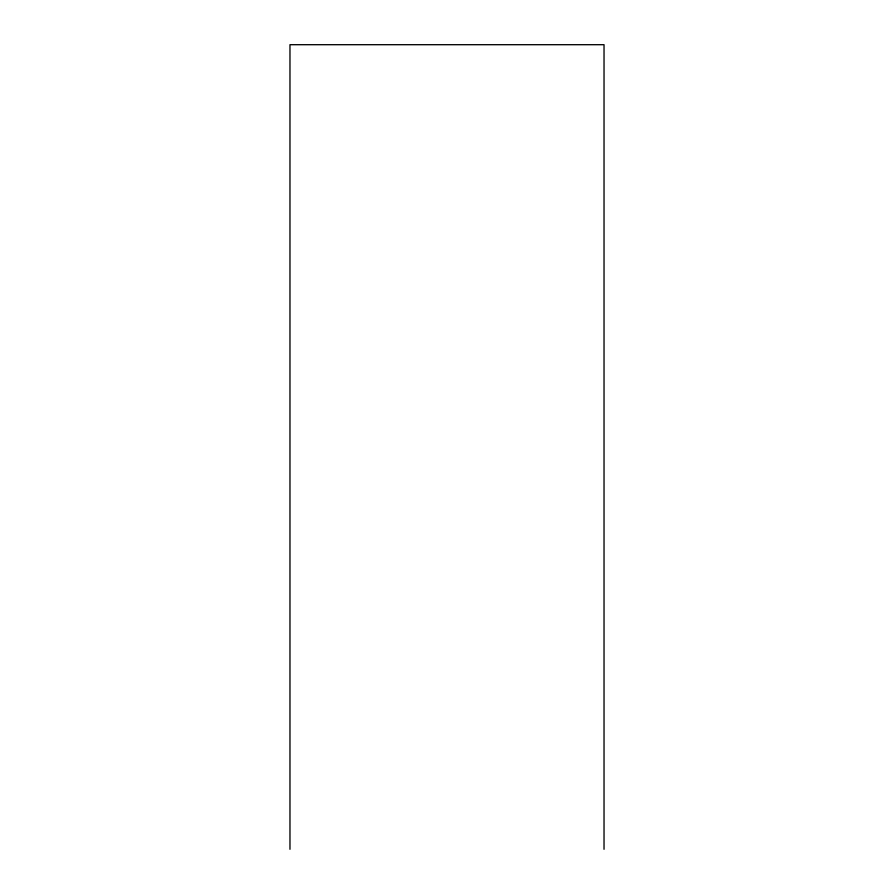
<?xml version="1.0" encoding="UTF-8"?>
<svg xmlns="http://www.w3.org/2000/svg" width="894" height="894" viewBox="0 0 894 894"><rect width="100%" height="100%" fill="white"/><g stroke="black" fill="none" stroke-linecap="round" stroke-linejoin="round"><path stroke-width="1.34" d="M604.031 849.3L604.031 44.7L289.969 44.7L289.969 849.3"/></g></svg>
